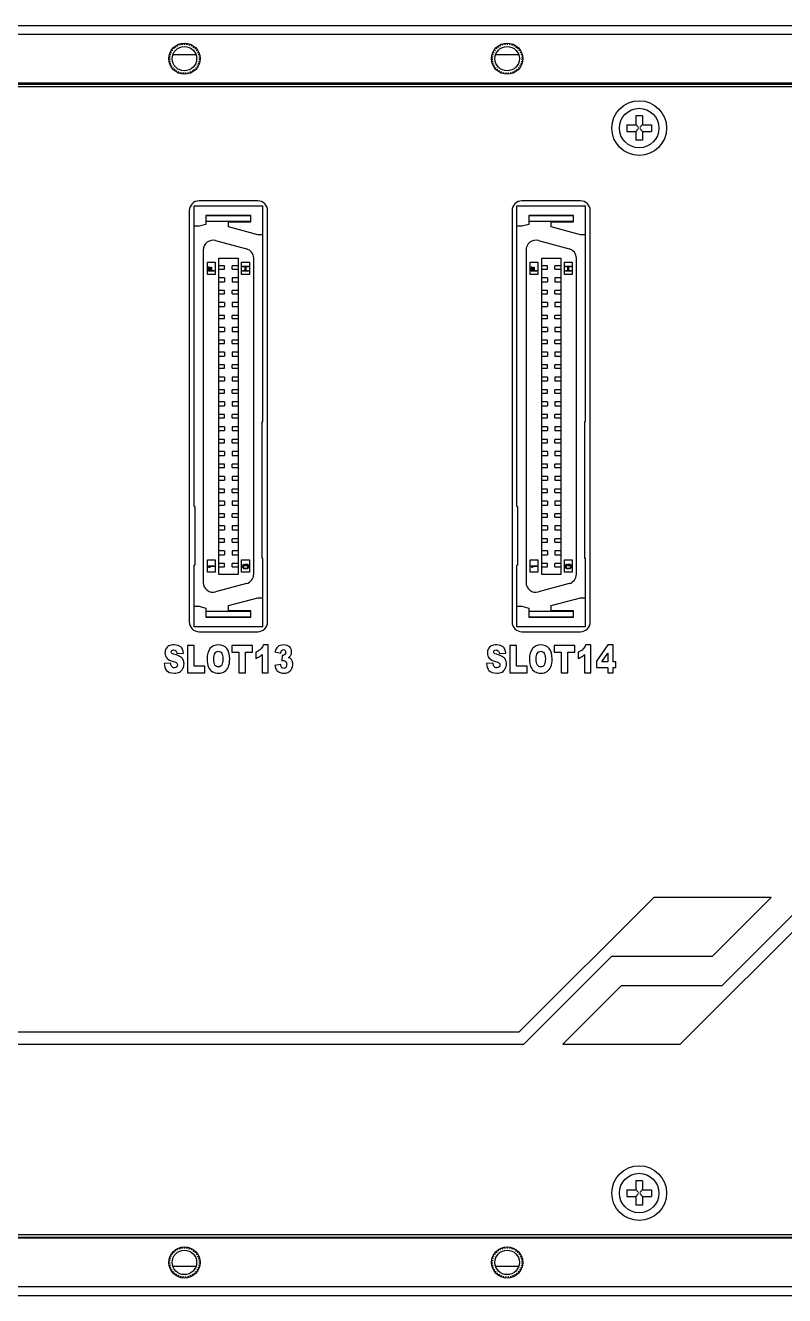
# Model space of a CAD drawing. Header units: inches. Extents: x 1 to 535, y 7 to 137.
# Drawn here: x 398.9 to 476.6, y 6.8 to 136.8 of the extents above; entities that cross this region are included whole.
import ezdxf

# ---------------------------------------------------------------- set-up
doc = ezdxf.new("R2010")
doc.units = ezdxf.units.IN
doc.header["$LTSCALE"] = 1.21
doc.header["$MEASUREMENT"] = 0
doc.linetypes.add('HIDDEN', pattern=[0.2, 0.1, -0.1])
for name, color, linetype in [('BSE72G_4_002DXF_CONTINUOUS_LINE', 7, 'CONTINUOUS'), ('BSEJ72G_4_001_DXF_HIDDEN_LINE', 7, 'CONTINUOUS'), ('BSEJ72G_4_00DXF_CONTINUOUS_LINE', 7, 'CONTINUOUS'), ('GBT819_2-M2_DXF_CONTINUOUS_LINE', 7, 'CONTINUOUS'), ('TE_1734101_5DXF_CONTINUOUS_LINE', 7, 'CONTINUOUS')]:
    doc.layers.add(name, color=color, linetype=linetype)

msp = doc.modelspace()

# ---------------------------------------------------------------- linework, layer by layer
at = {"layer": 'BSE72G_4_002DXF_CONTINUOUS_LINE', "color": 7, "linetype": 'Continuous'}
for p, q in [((3.2, 130.52), (530.2, 130.52)), ((422.7, 118.82), (416.7, 118.82)), ((455.7, 118.82), (449.7, 118.82)), ((415.7, 117.82), (415.7, 75.72)), ((423.7, 75.72), (423.7, 117.82)), ((448.7, 117.82), (448.7, 75.72)), ((456.7, 75.72), (456.7, 117.82)), ((416.7, 74.72), (422.7, 74.72)), ((449.7, 74.72), (455.7, 74.72)), ((3.2, 13.02), (530.2, 13.02))]:
    msp.add_line(p, q, dxfattribs=at)
at = {"layer": 'BSE72G_4_002DXF_CONTINUOUS_LINE', "color": 4, "linetype": 'Continuous'}
for p, q in [((416.2, 73.32), (415.51, 73.32)), ((415.51, 73.32), (415.51, 70.52)), ((416.2, 71.21), (416.2, 73.32)), ((422.15, 73.32), (420.04, 73.32)), ((420.04, 73.32), (420.04, 72.63)), ((422.15, 72.63), (422.15, 73.32)), ((423.77, 73.37), (423.26, 73.37)), ((423.77, 70.52), (423.77, 73.37)), ((449.17, 73.32), (448.48, 73.32)), ((448.48, 73.32), (448.48, 70.52)), ((449.17, 71.21), (449.17, 73.32)), ((455.12, 73.32), (453.01, 73.32)), ((453.01, 73.32), (453.01, 72.63)), ((455.12, 72.63), (455.12, 73.32)), ((456.74, 73.37), (456.22, 73.37)), ((456.74, 70.52), (456.74, 73.37)), ((458.49, 73.37), (457.35, 71.69)), ((459.03, 73.37), (458.49, 73.37)), ((459.03, 71.65), (459.03, 73.37)), ((413.78, 71.5), (413.13, 71.45)), ((414.43, 72.49), (415.09, 72.54)), ((420.04, 72.63), (420.75, 72.63)), ((420.75, 72.63), (420.75, 70.52)), ((421.44, 72.63), (422.15, 72.63)), ((421.44, 70.52), (421.44, 72.63)), ((422.49, 72.62), (422.49, 71.98)), ((423.14, 72.39), (423.14, 70.52)), ((424.46, 72.65), (425.05, 72.51)), ((425.19, 72.29), (425.15, 71.73)), ((425.27, 72.28), (425.19, 72.29)), ((446.75, 71.5), (446.1, 71.45)), ((447.4, 72.49), (448.05, 72.54)), ((453.01, 72.63), (453.72, 72.63)), ((453.72, 72.63), (453.72, 70.52)), ((454.41, 72.63), (455.12, 72.63)), ((454.41, 70.52), (454.41, 72.63)), ((455.46, 72.62), (455.46, 71.98)), ((456.11, 72.39), (456.11, 70.52)), ((457.35, 71.69), (457.35, 71.05)), ((457.89, 71.65), (458.49, 72.53)), ((458.49, 71.65), (457.89, 71.65)), ((458.49, 72.53), (458.49, 71.65)), ((459.31, 71.65), (459.03, 71.65)), ((459.31, 71.05), (459.31, 71.65)), ((415.51, 70.52), (417.28, 70.52)), ((417.28, 71.21), (416.2, 71.21)), ((417.28, 70.52), (417.28, 71.21)), ((420.75, 70.52), (421.44, 70.52)), ((423.14, 70.52), (423.77, 70.52)), ((425.05, 71.37), (424.43, 71.26)), ((448.48, 70.52), (450.25, 70.52)), ((450.25, 71.21), (449.17, 71.21)), ((450.25, 70.52), (450.25, 71.21)), ((453.72, 70.52), (454.41, 70.52)), ((456.11, 70.52), (456.74, 70.52)), ((457.35, 71.05), (458.49, 71.05)), ((458.49, 71.05), (458.49, 70.52)), ((458.49, 70.52), (459.03, 70.52)), ((459.03, 71.05), (459.31, 71.05)), ((459.03, 70.52), (459.03, 71.05)), ((463.2, 47.52), (449.4, 33.72)), ((475.2, 47.52), (463.2, 47.52)), ((469.2, 41.52), (475.2, 47.52)), ((470.2, 38.52), (479.2, 47.52)), ((465.9, 32.52), (479.7, 46.32)), ((449.9, 32.52), (458.9, 41.52)), ((458.9, 41.52), (469.2, 41.52)), ((453.9, 32.52), (459.9, 38.52)), ((459.9, 38.52), (470.2, 38.52)), ((449.4, 33.72), (122.7, 33.72)), ((122.7, 32.52), (449.9, 32.52)), ((453.9, 32.52), (465.9, 32.52))]:
    msp.add_line(p, q, dxfattribs=at)
at = {"layer": 'BSE72G_4_002DXF_CONTINUOUS_LINE', "color": 7, "linetype": 'Continuous'}
for centre in [(461.7, 126.27), (461.7, 17.27)]:
    msp.add_circle(centre, 2.8, dxfattribs=at)
for centre, start, end in [((416.7, 117.82), 90, 180), ((422.7, 117.82), 0, 90), ((449.7, 117.82), 90, 180), ((455.7, 117.82), 0, 90), ((416.7, 75.72), 180, 270), ((422.7, 75.72), 270, 0), ((449.7, 75.72), 180, 270), ((455.7, 75.72), 270, 0)]:
    msp.add_arc(centre, 1, start, end, dxfattribs=at)
at = {"layer": 'BSE72G_4_002DXF_CONTINUOUS_LINE', "color": 4, "linetype": 'Continuous'}
for points in [[(413.31, 72.96), (413.24, 72.83), (413.21, 72.7), (413.21, 72.55)], [(413.61, 73.26), (413.48, 73.19), (413.38, 73.09), (413.31, 72.96)], [(414.16, 73.37), (413.93, 73.37), (413.75, 73.33), (413.61, 73.26)], [(413.91, 72.79), (413.95, 72.83), (414.01, 72.85), (414.09, 72.85)], [(414.09, 72.85), (414.19, 72.85), (414.27, 72.82), (414.32, 72.76)], [(414.82, 73.17), (414.67, 73.3), (414.45, 73.37), (414.16, 73.37)], [(415.09, 72.54), (415.06, 72.83), (414.97, 73.04), (414.82, 73.17)], [(417.81, 72.99), (417.61, 72.73), (417.51, 72.38), (417.51, 71.92)], [(418.66, 73.37), (418.3, 73.37), (418.02, 73.24), (417.81, 72.99)], [(419.53, 73), (419.32, 73.25), (419.04, 73.37), (418.66, 73.37)], [(419.83, 71.94), (419.83, 72.4), (419.73, 72.75), (419.53, 73)], [(422.98, 72.93), (422.86, 72.81), (422.7, 72.71), (422.49, 72.62)], [(423.26, 73.37), (423.19, 73.2), (423.1, 73.05), (422.98, 72.93)], [(424.74, 73.18), (424.6, 73.06), (424.51, 72.88), (424.46, 72.65)], [(425.33, 73.37), (425.08, 73.37), (424.88, 73.31), (424.74, 73.18)], [(425.05, 72.51), (425.07, 72.65), (425.1, 72.75), (425.14, 72.8)], [(425.14, 72.8), (425.19, 72.86), (425.25, 72.89), (425.32, 72.89)], [(425.32, 72.89), (425.39, 72.89), (425.45, 72.86), (425.49, 72.81)], [(425.97, 73.17), (425.84, 73.3), (425.63, 73.37), (425.33, 73.37)], [(425.49, 72.81), (425.53, 72.76), (425.55, 72.69), (425.55, 72.61)], [(426.16, 72.65), (426.16, 72.86), (426.1, 73.03), (425.97, 73.17)], [(446.28, 72.96), (446.21, 72.83), (446.18, 72.7), (446.18, 72.55)], [(446.58, 73.26), (446.45, 73.19), (446.35, 73.09), (446.28, 72.96)], [(447.13, 73.37), (446.9, 73.37), (446.71, 73.33), (446.58, 73.26)], [(446.88, 72.79), (446.92, 72.83), (446.98, 72.85), (447.06, 72.85)], [(447.06, 72.85), (447.16, 72.85), (447.24, 72.82), (447.29, 72.76)], [(447.79, 73.17), (447.64, 73.3), (447.42, 73.37), (447.13, 73.37)], [(448.05, 72.54), (448.03, 72.83), (447.94, 73.04), (447.79, 73.17)], [(450.78, 72.99), (450.58, 72.73), (450.48, 72.38), (450.48, 71.92)], [(451.63, 73.37), (451.27, 73.37), (450.99, 73.24), (450.78, 72.99)], [(452.49, 73), (452.29, 73.25), (452.01, 73.37), (451.63, 73.37)], [(452.8, 71.94), (452.8, 72.4), (452.7, 72.75), (452.49, 73)], [(455.95, 72.93), (455.83, 72.81), (455.67, 72.71), (455.46, 72.62)], [(456.22, 73.37), (456.16, 73.2), (456.07, 73.05), (455.95, 72.93)], [(413.21, 72.55), (413.21, 72.33), (413.27, 72.15), (413.41, 72.01)], [(413.41, 72.01), (413.53, 71.87), (413.75, 71.76), (414.06, 71.67)], [(413.87, 71.2), (413.83, 71.26), (413.8, 71.37), (413.78, 71.5)], [(413.85, 72.63), (413.85, 72.69), (413.87, 72.74), (413.91, 72.79)], [(413.9, 72.51), (413.87, 72.54), (413.85, 72.58), (413.85, 72.63)], [(414.13, 72.41), (414.01, 72.44), (413.93, 72.47), (413.9, 72.51)], [(414.06, 71.67), (414.24, 71.62), (414.36, 71.57), (414.41, 71.51)], [(414.78, 72.16), (414.65, 72.24), (414.44, 72.32), (414.13, 72.41)], [(414.32, 72.76), (414.38, 72.71), (414.41, 72.62), (414.43, 72.49)], [(414.41, 71.51), (414.46, 71.45), (414.49, 71.39), (414.49, 71.31)], [(415.07, 71.85), (415.01, 71.97), (414.91, 72.07), (414.78, 72.16)], [(415.16, 71.43), (415.16, 71.59), (415.13, 71.73), (415.07, 71.85)], [(417.51, 71.92), (417.51, 71.59), (417.56, 71.32), (417.66, 71.1)], [(418.2, 71.92), (418.2, 72.2), (418.24, 72.41), (418.33, 72.53)], [(418.32, 71.31), (418.24, 71.43), (418.2, 71.64), (418.2, 71.92)], [(418.33, 72.53), (418.41, 72.65), (418.52, 72.72), (418.66, 72.72)], [(418.66, 72.72), (418.81, 72.72), (418.92, 72.66), (419.01, 72.53)], [(419.01, 72.53), (419.09, 72.41), (419.14, 72.22), (419.14, 71.96)], [(419.14, 71.96), (419.14, 71.64), (419.09, 71.43), (419.01, 71.31)], [(419.7, 71.14), (419.78, 71.35), (419.83, 71.62), (419.83, 71.94)], [(422.49, 71.98), (422.63, 72.04), (422.75, 72.09), (422.84, 72.15)], [(422.84, 72.15), (422.94, 72.21), (423.04, 72.29), (423.14, 72.39)], [(425.15, 71.73), (425.24, 71.76), (425.31, 71.78), (425.35, 71.78)], [(425.47, 72.38), (425.41, 72.31), (425.35, 72.28), (425.27, 72.28)], [(425.35, 71.78), (425.45, 71.78), (425.52, 71.74), (425.57, 71.67)], [(425.55, 72.61), (425.55, 72.52), (425.52, 72.44), (425.47, 72.38)], [(425.57, 71.67), (425.63, 71.6), (425.65, 71.5), (425.65, 71.37)], [(425.85, 72.07), (425.95, 72.14), (426.03, 72.23), (426.08, 72.33)], [(426.04, 71.97), (426, 72.01), (425.93, 72.04), (425.85, 72.07)], [(426.22, 71.75), (426.18, 71.84), (426.12, 71.92), (426.04, 71.97)], [(426.08, 72.33), (426.14, 72.42), (426.16, 72.53), (426.16, 72.65)], [(426.28, 71.41), (426.28, 71.54), (426.26, 71.65), (426.22, 71.75)], [(446.18, 72.55), (446.18, 72.33), (446.24, 72.15), (446.37, 72.01)], [(446.37, 72.01), (446.5, 71.87), (446.72, 71.76), (447.02, 71.67)], [(446.84, 71.2), (446.8, 71.26), (446.77, 71.37), (446.75, 71.5)], [(446.82, 72.63), (446.82, 72.69), (446.84, 72.74), (446.88, 72.79)], [(446.87, 72.51), (446.84, 72.54), (446.82, 72.58), (446.82, 72.63)], [(447.1, 72.41), (446.98, 72.44), (446.9, 72.47), (446.87, 72.51)], [(447.02, 71.67), (447.21, 71.62), (447.33, 71.57), (447.38, 71.51)], [(447.75, 72.16), (447.62, 72.24), (447.41, 72.32), (447.1, 72.41)], [(447.29, 72.76), (447.35, 72.71), (447.38, 72.62), (447.4, 72.49)], [(447.38, 71.51), (447.43, 71.45), (447.46, 71.39), (447.46, 71.31)], [(448.04, 71.85), (447.98, 71.97), (447.88, 72.07), (447.75, 72.16)], [(448.13, 71.43), (448.13, 71.59), (448.1, 71.73), (448.04, 71.85)], [(450.48, 71.92), (450.48, 71.59), (450.53, 71.32), (450.63, 71.1)], [(451.17, 71.92), (451.17, 72.2), (451.21, 72.41), (451.3, 72.53)], [(451.29, 71.31), (451.21, 71.43), (451.17, 71.64), (451.17, 71.92)], [(451.3, 72.53), (451.38, 72.65), (451.49, 72.72), (451.63, 72.72)], [(451.63, 72.72), (451.78, 72.72), (451.89, 72.66), (451.98, 72.53)], [(451.98, 72.53), (452.06, 72.41), (452.11, 72.22), (452.11, 71.96)], [(452.11, 71.96), (452.11, 71.64), (452.06, 71.43), (451.98, 71.31)], [(452.66, 71.14), (452.75, 71.35), (452.8, 71.62), (452.8, 71.94)], [(455.46, 71.98), (455.6, 72.04), (455.72, 72.09), (455.81, 72.15)], [(455.81, 72.15), (455.91, 72.21), (456.01, 72.29), (456.11, 72.39)], [(413.13, 71.45), (413.14, 71.17), (413.23, 70.93), (413.38, 70.75)], [(413.38, 70.75), (413.52, 70.57), (413.78, 70.48), (414.17, 70.48)], [(414.18, 71.03), (414.04, 71.03), (413.94, 71.08), (413.87, 71.2)], [(414.17, 70.48), (414.38, 70.48), (414.56, 70.52), (414.71, 70.59)], [(414.41, 71.11), (414.35, 71.05), (414.28, 71.03), (414.18, 71.03)], [(414.49, 71.31), (414.49, 71.24), (414.46, 71.17), (414.41, 71.11)], [(414.71, 70.59), (414.85, 70.67), (414.96, 70.79), (415.04, 70.94)], [(415.04, 70.94), (415.12, 71.09), (415.16, 71.26), (415.16, 71.43)], [(417.66, 71.1), (417.76, 70.89), (417.9, 70.73), (418.06, 70.63)], [(418.06, 70.63), (418.23, 70.53), (418.44, 70.48), (418.69, 70.48)], [(418.67, 71.12), (418.52, 71.12), (418.41, 71.18), (418.32, 71.31)], [(419.01, 71.31), (418.93, 71.18), (418.82, 71.12), (418.67, 71.12)], [(418.69, 70.48), (418.94, 70.48), (419.15, 70.53), (419.31, 70.65)], [(419.31, 70.65), (419.48, 70.77), (419.61, 70.93), (419.7, 71.14)], [(424.43, 71.26), (424.47, 71.09), (424.53, 70.94), (424.6, 70.83)], [(424.6, 70.83), (424.68, 70.71), (424.78, 70.63), (424.89, 70.57)], [(424.89, 70.57), (425.01, 70.51), (425.17, 70.48), (425.38, 70.48)], [(425.16, 71.04), (425.11, 71.1), (425.08, 71.21), (425.05, 71.37)], [(425.36, 70.95), (425.28, 70.95), (425.22, 70.98), (425.16, 71.04)], [(425.57, 71.06), (425.51, 70.99), (425.44, 70.95), (425.36, 70.95)], [(425.38, 70.48), (425.58, 70.48), (425.75, 70.52), (425.88, 70.6)], [(425.65, 71.37), (425.65, 71.24), (425.62, 71.14), (425.57, 71.06)], [(425.88, 70.6), (426.01, 70.68), (426.11, 70.79), (426.18, 70.94)], [(426.18, 70.94), (426.24, 71.09), (426.28, 71.25), (426.28, 71.41)], [(446.1, 71.45), (446.11, 71.17), (446.2, 70.93), (446.34, 70.75)], [(446.34, 70.75), (446.49, 70.57), (446.75, 70.48), (447.14, 70.48)], [(447.15, 71.03), (447.01, 71.03), (446.91, 71.08), (446.84, 71.2)], [(447.14, 70.48), (447.35, 70.48), (447.53, 70.52), (447.68, 70.59)], [(447.37, 71.11), (447.32, 71.05), (447.24, 71.03), (447.15, 71.03)], [(447.46, 71.31), (447.46, 71.24), (447.43, 71.17), (447.37, 71.11)], [(447.68, 70.59), (447.82, 70.67), (447.93, 70.79), (448.01, 70.94)], [(448.01, 70.94), (448.09, 71.09), (448.13, 71.26), (448.13, 71.43)], [(450.63, 71.1), (450.73, 70.89), (450.87, 70.73), (451.03, 70.63)], [(451.03, 70.63), (451.2, 70.53), (451.41, 70.48), (451.66, 70.48)], [(451.64, 71.12), (451.49, 71.12), (451.38, 71.18), (451.29, 71.31)], [(451.98, 71.31), (451.9, 71.18), (451.79, 71.12), (451.64, 71.12)], [(451.66, 70.48), (451.91, 70.48), (452.12, 70.53), (452.28, 70.65)], [(452.28, 70.65), (452.45, 70.77), (452.58, 70.93), (452.66, 71.14)]]:
    msp.add_open_spline(points, degree=3, dxfattribs=at)
at = {"layer": 'BSEJ72G_4_001_DXF_HIDDEN_LINE', "color": 8, "linetype": 'HIDDEN'}
for centre in [(415.2, 133.37), (448.2, 133.37), (415.2, 10.17), (448.2, 10.17)]:
    msp.add_circle(centre, 1.5, dxfattribs=at)
at = {"layer": 'BSEJ72G_4_00DXF_CONTINUOUS_LINE', "color": 7, "linetype": 'Continuous'}
for p, q in [((3.2, 136.77), (530.2, 136.77)), ((3.4, 135.87), (530, 135.87)), ((416.38, 133.77), (414.02, 133.77)), ((449.38, 133.77), (447.02, 133.77)), ((3.2, 130.77), (530.2, 130.77)), ((530, 130.87), (3.4, 130.87)), ((3.2, 12.77), (530.2, 12.77)), ((3.4, 12.67), (530, 12.67)), ((414.02, 9.77), (416.38, 9.77)), ((447.02, 9.77), (449.38, 9.77)), ((3.2, 6.77), (530.2, 6.77)), ((530, 7.67), (3.4, 7.67))]:
    msp.add_line(p, q, dxfattribs=at)
for centre, radius in [((415.2, 133.37), 1.6), ((415.2, 133.37), 1.25), ((448.2, 133.37), 1.6), ((448.2, 133.37), 1.25), ((415.2, 10.17), 1.6), ((448.2, 10.17), 1.6), ((415.2, 10.17), 1.25), ((448.2, 10.17), 1.25)]:
    msp.add_circle(centre, radius, dxfattribs=at)
for centre, start, end in [((414.2, 132.15), 90.0022, 96.4011), ((416.21, 132.15), 83.5989, 89.9978), ((447.2, 132.15), 90.0022, 96.4011), ((449.21, 132.15), 83.5989, 89.9978), ((414.2, 11.39), 263.5989, 269.9978), ((416.21, 11.39), 270.0022, 276.4011), ((447.2, 11.39), 263.5989, 269.9978), ((449.21, 11.39), 270.0022, 276.4011)]:
    msp.add_arc(centre, 1.62, start, end, dxfattribs=at)
at = {"layer": 'GBT819_2-M2_DXF_CONTINUOUS_LINE', "color": 7, "linetype": 'Continuous'}
for p, q in [((462.04, 127.52), (461.36, 127.52)), ((461.36, 127.52), (461.36, 126.64)), ((462.04, 127.52), (462.04, 126.64)), ((460.45, 126.61), (461.34, 126.61)), ((460.45, 126.61), (460.45, 125.93)), ((461.36, 126.62), (461.64, 126.34)), ((461.36, 125.93), (461.64, 126.21)), ((462.05, 126.62), (461.77, 126.34)), ((462.05, 125.93), (461.77, 126.21)), ((462.07, 126.61), (462.95, 126.61)), ((462.95, 126.61), (462.95, 125.93)), ((460.45, 125.93), (461.34, 125.93)), ((461.36, 125.91), (461.36, 125.02)), ((462.04, 125.02), (461.36, 125.02)), ((462.04, 125.91), (462.04, 125.02)), ((462.07, 125.93), (462.95, 125.93)), ((462.04, 18.52), (461.36, 18.52)), ((461.36, 18.52), (461.36, 17.64)), ((462.04, 18.52), (462.04, 17.64)), ((460.45, 17.61), (461.34, 17.61)), ((460.45, 17.61), (460.45, 16.93)), ((460.45, 16.93), (461.34, 16.93)), ((461.36, 17.62), (461.64, 17.34)), ((461.36, 16.93), (461.64, 17.21)), ((461.36, 16.91), (461.36, 16.02)), ((462.05, 17.62), (461.77, 17.34)), ((462.05, 16.93), (461.77, 17.21)), ((462.04, 16.91), (462.04, 16.02)), ((462.07, 17.61), (462.95, 17.61)), ((462.07, 16.93), (462.95, 16.93)), ((462.95, 17.61), (462.95, 16.93)), ((462.04, 16.02), (461.36, 16.02))]:
    msp.add_line(p, q, dxfattribs=at)
for centre in [(461.7, 126.27), (461.7, 17.27)]:
    msp.add_circle(centre, 2.02, dxfattribs=at)
for centre, start, end in [((461.34, 126.64), 270, 0), ((462.07, 126.64), 180, 270), ((461.34, 125.91), 0, 90), ((462.07, 125.91), 90, 180), ((461.34, 17.64), 270, 0), ((461.34, 16.91), 0, 90), ((462.07, 17.64), 180, 270), ((462.07, 16.91), 90, 180)]:
    msp.add_arc(centre, 0.025, start, end, dxfattribs=at)
at = {"layer": 'TE_1734101_5DXF_CONTINUOUS_LINE', "color": 7, "linetype": 'Continuous'}
for p, q in [((416.2, 118.32), (423.2, 118.32)), ((416.2, 87.53), (416.2, 118.32)), ((423.2, 96.22), (423.2, 118.32)), ((449.2, 118.32), (456.2, 118.32)), ((449.2, 87.53), (449.2, 118.32)), ((456.2, 96.22), (456.2, 118.32)), ((422, 117.33), (417.4, 117.33)), ((417.4, 117.33), (417.4, 116.4)), ((422, 117.29), (417.4, 117.29)), ((422, 116.68), (422, 117.33)), ((455, 117.33), (450.4, 117.33)), ((450.4, 117.33), (450.4, 116.4)), ((455, 117.29), (450.4, 117.29)), ((455, 116.68), (455, 117.33)), ((416.7, 116.22), (416.2, 116.22)), ((417.4, 116.4), (416.7, 116.22)), ((422, 116.72), (417.4, 116.72)), ((419.7, 116.68), (422, 116.68)), ((419.7, 116.16), (419.7, 116.68)), ((422.7, 115.35), (419.7, 116.16)), ((449.7, 116.22), (449.2, 116.22)), ((450.4, 116.4), (449.7, 116.22)), ((455, 116.72), (450.4, 116.72)), ((452.7, 116.68), (455, 116.68)), ((452.7, 116.16), (452.7, 116.68)), ((455.7, 115.35), (452.7, 116.16)), ((418.39, 114.75), (421.54, 113.91)), ((423.2, 115.35), (422.7, 115.35)), ((451.39, 114.75), (454.54, 113.91)), ((456.2, 115.35), (455.7, 115.35)), ((417.13, 113.78), (417.13, 79.76)), ((450.13, 113.78), (450.13, 79.76)), ((417.55, 112.54), (418.35, 112.54)), ((417.55, 111.27), (417.55, 112.54)), ((417.65, 112.07), (417.73, 112.07)), ((417.65, 111.62), (417.65, 112.07)), ((417.73, 112.07), (417.73, 111.7)), ((417.9, 112.02), (417.97, 112.02)), ((417.9, 111.7), (417.9, 112.02)), ((417.97, 112.02), (417.97, 111.7)), ((418.35, 112.54), (418.35, 111.27)), ((418.73, 112.96), (420.68, 112.96)), ((418.73, 80.58), (418.73, 112.96)), ((419.31, 112.18), (418.73, 112.18)), ((418.73, 111.84), (419.31, 111.84)), ((419.31, 111.84), (419.31, 112.18)), ((420.68, 112.18), (420.09, 112.18)), ((420.09, 111.84), (420.09, 112.18)), ((420.09, 111.84), (420.68, 111.84)), ((420.68, 112.96), (420.68, 80.58)), ((421.05, 112.54), (421.85, 112.54)), ((421.05, 111.27), (421.05, 112.54)), ((421.15, 112.12), (421.75, 112.12)), ((421.15, 112.05), (421.15, 112.12)), ((421.4, 112.05), (421.15, 112.05)), ((421.4, 111.7), (421.4, 112.05)), ((421.75, 112.05), (421.47, 112.05)), ((421.47, 112.05), (421.47, 111.7)), ((421.75, 112.12), (421.75, 112.05)), ((421.85, 112.54), (421.85, 111.27)), ((422.28, 80.61), (422.28, 112.94)), ((450.55, 112.54), (451.35, 112.54)), ((450.55, 111.27), (450.55, 112.54)), ((450.65, 112.07), (450.73, 112.07)), ((450.65, 111.62), (450.65, 112.07)), ((450.73, 112.07), (450.73, 111.7)), ((450.9, 112.02), (450.97, 112.02)), ((450.9, 111.7), (450.9, 112.02)), ((450.97, 112.02), (450.97, 111.7)), ((451.35, 112.54), (451.35, 111.27)), ((451.73, 112.96), (453.68, 112.96)), ((451.73, 80.58), (451.73, 112.96)), ((452.31, 112.18), (451.73, 112.18)), ((451.73, 111.84), (452.31, 111.84)), ((452.31, 111.84), (452.31, 112.18)), ((453.68, 112.18), (453.09, 112.18)), ((453.09, 111.84), (453.09, 112.18)), ((453.09, 111.84), (453.68, 111.84)), ((453.68, 112.96), (453.68, 80.58)), ((454.05, 112.54), (454.85, 112.54)), ((454.05, 111.27), (454.05, 112.54)), ((454.15, 112.12), (454.75, 112.12)), ((454.15, 112.05), (454.15, 112.12)), ((454.4, 112.05), (454.15, 112.05)), ((454.4, 111.7), (454.4, 112.05)), ((454.75, 112.05), (454.47, 112.05)), ((454.47, 112.05), (454.47, 111.7)), ((454.75, 112.12), (454.75, 112.05)), ((454.85, 112.54), (454.85, 111.27)), ((455.28, 80.61), (455.28, 112.94)), ((418.35, 111.27), (417.55, 111.27)), ((418.25, 111.62), (417.65, 111.62)), ((417.73, 111.7), (417.9, 111.7)), ((417.97, 111.7), (418.25, 111.7)), ((418.25, 111.7), (418.25, 111.62)), ((419.31, 110.94), (418.73, 110.94)), ((418.73, 110.54), (419.31, 110.54)), ((419.31, 110.94), (419.31, 110.54)), ((420.68, 110.94), (420.09, 110.94)), ((420.09, 110.94), (420.09, 110.54)), ((420.09, 110.54), (420.68, 110.54)), ((421.85, 111.27), (421.05, 111.27)), ((421.15, 111.7), (421.4, 111.7)), ((421.15, 111.62), (421.15, 111.7)), ((421.75, 111.62), (421.15, 111.62)), ((421.47, 111.7), (421.75, 111.7)), ((421.75, 111.7), (421.75, 111.62)), ((451.35, 111.27), (450.55, 111.27)), ((451.25, 111.62), (450.65, 111.62)), ((450.73, 111.7), (450.9, 111.7)), ((450.97, 111.7), (451.25, 111.7)), ((451.25, 111.7), (451.25, 111.62)), ((452.31, 110.94), (451.73, 110.94)), ((451.73, 110.54), (452.31, 110.54)), ((452.31, 110.94), (452.31, 110.54)), ((453.68, 110.94), (453.09, 110.94)), ((453.09, 110.94), (453.09, 110.54)), ((453.09, 110.54), (453.68, 110.54)), ((454.85, 111.27), (454.05, 111.27)), ((454.15, 111.7), (454.4, 111.7)), ((454.15, 111.62), (454.15, 111.7)), ((454.75, 111.62), (454.15, 111.62)), ((454.47, 111.7), (454.75, 111.7)), ((454.75, 111.7), (454.75, 111.62)), ((419.31, 109.64), (418.73, 109.64)), ((418.73, 109.3), (419.31, 109.3)), ((419.31, 109.3), (419.31, 109.64)), ((420.68, 109.64), (420.09, 109.64)), ((420.09, 109.3), (420.09, 109.64)), ((420.09, 109.3), (420.68, 109.3)), ((452.31, 109.64), (451.73, 109.64)), ((451.73, 109.3), (452.31, 109.3)), ((452.31, 109.3), (452.31, 109.64)), ((453.68, 109.64), (453.09, 109.64)), ((453.09, 109.3), (453.09, 109.64)), ((453.09, 109.3), (453.68, 109.3)), ((419.31, 108.4), (418.73, 108.4)), ((418.73, 108), (419.31, 108)), ((419.31, 108.4), (419.31, 108)), ((420.68, 108.4), (420.09, 108.4)), ((420.09, 108.4), (420.09, 108)), ((420.09, 108), (420.68, 108)), ((452.31, 108.4), (451.73, 108.4)), ((451.73, 108), (452.31, 108)), ((452.31, 108.4), (452.31, 108)), ((453.68, 108.4), (453.09, 108.4)), ((453.09, 108.4), (453.09, 108)), ((453.09, 108), (453.68, 108)), ((419.31, 107.1), (418.73, 107.1)), ((418.73, 106.76), (419.31, 106.76)), ((419.31, 106.76), (419.31, 107.1)), ((420.68, 107.1), (420.09, 107.1)), ((420.09, 106.76), (420.09, 107.1)), ((420.09, 106.76), (420.68, 106.76)), ((452.31, 107.1), (451.73, 107.1)), ((451.73, 106.76), (452.31, 106.76)), ((452.31, 106.76), (452.31, 107.1)), ((453.68, 107.1), (453.09, 107.1)), ((453.09, 106.76), (453.09, 107.1)), ((453.09, 106.76), (453.68, 106.76)), ((419.31, 105.86), (418.73, 105.86)), ((418.73, 105.46), (419.31, 105.46)), ((419.31, 105.86), (419.31, 105.46)), ((420.68, 105.86), (420.09, 105.86)), ((420.09, 105.86), (420.09, 105.46)), ((420.09, 105.46), (420.68, 105.46)), ((452.31, 105.86), (451.73, 105.86)), ((451.73, 105.46), (452.31, 105.46)), ((452.31, 105.86), (452.31, 105.46)), ((453.68, 105.86), (453.09, 105.86)), ((453.09, 105.86), (453.09, 105.46)), ((453.09, 105.46), (453.68, 105.46)), ((419.31, 104.56), (418.73, 104.56)), ((418.73, 104.22), (419.31, 104.22)), ((419.31, 104.22), (419.31, 104.56)), ((420.68, 104.56), (420.09, 104.56)), ((420.09, 104.22), (420.09, 104.56)), ((420.09, 104.22), (420.68, 104.22)), ((452.31, 104.56), (451.73, 104.56)), ((451.73, 104.22), (452.31, 104.22)), ((452.31, 104.22), (452.31, 104.56)), ((453.68, 104.56), (453.09, 104.56)), ((453.09, 104.22), (453.09, 104.56)), ((453.09, 104.22), (453.68, 104.22)), ((419.31, 103.32), (418.73, 103.32)), ((418.73, 102.92), (419.31, 102.92)), ((419.31, 103.32), (419.31, 102.92)), ((420.68, 103.32), (420.09, 103.32)), ((420.09, 103.32), (420.09, 102.92)), ((420.09, 102.92), (420.68, 102.92)), ((452.31, 103.32), (451.73, 103.32)), ((451.73, 102.92), (452.31, 102.92)), ((452.31, 103.32), (452.31, 102.92)), ((453.68, 103.32), (453.09, 103.32)), ((453.09, 103.32), (453.09, 102.92)), ((453.09, 102.92), (453.68, 102.92)), ((419.31, 102.02), (418.73, 102.02)), ((418.73, 101.68), (419.31, 101.68)), ((419.31, 101.68), (419.31, 102.02)), ((420.68, 102.02), (420.09, 102.02)), ((420.09, 101.68), (420.09, 102.02)), ((420.09, 101.68), (420.68, 101.68)), ((452.31, 102.02), (451.73, 102.02)), ((451.73, 101.68), (452.31, 101.68)), ((452.31, 101.68), (452.31, 102.02)), ((453.68, 102.02), (453.09, 102.02)), ((453.09, 101.68), (453.09, 102.02)), ((453.09, 101.68), (453.68, 101.68)), ((419.31, 100.78), (418.73, 100.78)), ((418.73, 100.38), (419.31, 100.38)), ((419.31, 100.78), (419.31, 100.38)), ((420.68, 100.78), (420.09, 100.78)), ((420.09, 100.78), (420.09, 100.38)), ((420.09, 100.38), (420.68, 100.38)), ((452.31, 100.78), (451.73, 100.78)), ((451.73, 100.38), (452.31, 100.38)), ((452.31, 100.78), (452.31, 100.38)), ((453.68, 100.78), (453.09, 100.78)), ((453.09, 100.78), (453.09, 100.38)), ((453.09, 100.38), (453.68, 100.38)), ((419.31, 99.48), (418.73, 99.48)), ((418.73, 99.14), (419.31, 99.14)), ((419.31, 99.14), (419.31, 99.48)), ((420.68, 99.48), (420.09, 99.48)), ((420.09, 99.14), (420.09, 99.48)), ((420.09, 99.14), (420.68, 99.14)), ((452.31, 99.48), (451.73, 99.48)), ((451.73, 99.14), (452.31, 99.14)), ((452.31, 99.14), (452.31, 99.48)), ((453.68, 99.48), (453.09, 99.48)), ((453.09, 99.14), (453.09, 99.48)), ((453.09, 99.14), (453.68, 99.14)), ((419.31, 98.24), (418.73, 98.24)), ((418.73, 97.84), (419.31, 97.84)), ((419.31, 98.24), (419.31, 97.84)), ((420.68, 98.24), (420.09, 98.24)), ((420.09, 98.24), (420.09, 97.84)), ((420.09, 97.84), (420.68, 97.84)), ((452.31, 98.24), (451.73, 98.24)), ((451.73, 97.84), (452.31, 97.84)), ((452.31, 98.24), (452.31, 97.84)), ((453.68, 98.24), (453.09, 98.24)), ((453.09, 98.24), (453.09, 97.84)), ((453.09, 97.84), (453.68, 97.84)), ((419.31, 96.94), (418.73, 96.94)), ((418.73, 96.6), (419.31, 96.6)), ((419.31, 96.6), (419.31, 96.94)), ((420.68, 96.94), (420.09, 96.94)), ((420.09, 96.6), (420.09, 96.94)), ((420.09, 96.6), (420.68, 96.6)), ((423.15, 96.22), (423.2, 96.22)), ((423.15, 82.22), (423.15, 96.22)), ((452.31, 96.94), (451.73, 96.94)), ((451.73, 96.6), (452.31, 96.6)), ((452.31, 96.6), (452.31, 96.94)), ((453.68, 96.94), (453.09, 96.94)), ((453.09, 96.6), (453.09, 96.94)), ((453.09, 96.6), (453.68, 96.6)), ((456.15, 96.22), (456.2, 96.22)), ((456.15, 82.22), (456.15, 96.22)), ((419.31, 95.7), (418.73, 95.7)), ((418.73, 95.3), (419.31, 95.3)), ((419.31, 95.7), (419.31, 95.3)), ((420.68, 95.7), (420.09, 95.7)), ((420.09, 95.7), (420.09, 95.3)), ((420.09, 95.3), (420.68, 95.3)), ((452.31, 95.7), (451.73, 95.7)), ((451.73, 95.3), (452.31, 95.3)), ((452.31, 95.7), (452.31, 95.3)), ((453.68, 95.7), (453.09, 95.7)), ((453.09, 95.7), (453.09, 95.3)), ((453.09, 95.3), (453.68, 95.3)), ((419.31, 94.4), (418.73, 94.4)), ((418.73, 94.06), (419.31, 94.06)), ((419.31, 94.06), (419.31, 94.4)), ((420.68, 94.4), (420.09, 94.4)), ((420.09, 94.06), (420.09, 94.4)), ((420.09, 94.06), (420.68, 94.06)), ((452.31, 94.4), (451.73, 94.4)), ((451.73, 94.06), (452.31, 94.06)), ((452.31, 94.06), (452.31, 94.4)), ((453.68, 94.4), (453.09, 94.4)), ((453.09, 94.06), (453.09, 94.4)), ((453.09, 94.06), (453.68, 94.06)), ((419.31, 93.16), (418.73, 93.16)), ((418.73, 92.76), (419.31, 92.76)), ((419.31, 93.16), (419.31, 92.76)), ((420.68, 93.16), (420.09, 93.16)), ((420.09, 93.16), (420.09, 92.76)), ((420.09, 92.76), (420.68, 92.76)), ((452.31, 93.16), (451.73, 93.16)), ((451.73, 92.76), (452.31, 92.76)), ((452.31, 93.16), (452.31, 92.76)), ((453.68, 93.16), (453.09, 93.16)), ((453.09, 93.16), (453.09, 92.76)), ((453.09, 92.76), (453.68, 92.76)), ((419.31, 91.86), (418.73, 91.86)), ((418.73, 91.52), (419.31, 91.52)), ((419.31, 91.52), (419.31, 91.86)), ((420.68, 91.86), (420.09, 91.86)), ((420.09, 91.52), (420.09, 91.86)), ((420.09, 91.52), (420.68, 91.52)), ((452.31, 91.86), (451.73, 91.86)), ((451.73, 91.52), (452.31, 91.52)), ((452.31, 91.52), (452.31, 91.86)), ((453.68, 91.86), (453.09, 91.86)), ((453.09, 91.52), (453.09, 91.86)), ((453.09, 91.52), (453.68, 91.52)), ((419.31, 90.62), (418.73, 90.62)), ((418.73, 90.22), (419.31, 90.22)), ((419.31, 90.62), (419.31, 90.22)), ((420.68, 90.62), (420.09, 90.62)), ((420.09, 90.62), (420.09, 90.22)), ((420.09, 90.22), (420.68, 90.22)), ((452.31, 90.62), (451.73, 90.62)), ((451.73, 90.22), (452.31, 90.22)), ((452.31, 90.62), (452.31, 90.22)), ((453.68, 90.62), (453.09, 90.62)), ((453.09, 90.62), (453.09, 90.22)), ((453.09, 90.22), (453.68, 90.22)), ((419.31, 89.32), (418.73, 89.32)), ((418.73, 88.98), (419.31, 88.98)), ((419.31, 88.98), (419.31, 89.32)), ((420.68, 89.32), (420.09, 89.32)), ((420.09, 88.98), (420.09, 89.32)), ((420.09, 88.98), (420.68, 88.98)), ((452.31, 89.32), (451.73, 89.32)), ((451.73, 88.98), (452.31, 88.98)), ((452.31, 88.98), (452.31, 89.32)), ((453.68, 89.32), (453.09, 89.32)), ((453.09, 88.98), (453.09, 89.32)), ((453.09, 88.98), (453.68, 88.98)), ((416.2, 87.53), (416.26, 87.53)), ((416.26, 87.53), (416.26, 81.53)), ((419.31, 88.08), (418.73, 88.08)), ((418.73, 87.68), (419.31, 87.68)), ((419.31, 88.08), (419.31, 87.68)), ((420.68, 88.08), (420.09, 88.08)), ((420.09, 88.08), (420.09, 87.68)), ((420.09, 87.68), (420.68, 87.68)), ((449.2, 87.53), (449.26, 87.53)), ((449.26, 87.53), (449.26, 81.53)), ((452.31, 88.08), (451.73, 88.08)), ((451.73, 87.68), (452.31, 87.68)), ((452.31, 88.08), (452.31, 87.68)), ((453.68, 88.08), (453.09, 88.08)), ((453.09, 88.08), (453.09, 87.68)), ((453.09, 87.68), (453.68, 87.68)), ((419.31, 86.78), (418.73, 86.78)), ((418.73, 86.44), (419.31, 86.44)), ((419.31, 86.44), (419.31, 86.78)), ((420.68, 86.78), (420.09, 86.78)), ((420.09, 86.44), (420.09, 86.78)), ((420.09, 86.44), (420.68, 86.44)), ((452.31, 86.78), (451.73, 86.78)), ((451.73, 86.44), (452.31, 86.44)), ((452.31, 86.44), (452.31, 86.78)), ((453.68, 86.78), (453.09, 86.78)), ((453.09, 86.44), (453.09, 86.78)), ((453.09, 86.44), (453.68, 86.44)), ((419.31, 85.54), (418.73, 85.54)), ((418.73, 85.14), (419.31, 85.14)), ((419.31, 85.54), (419.31, 85.14)), ((420.68, 85.54), (420.09, 85.54)), ((420.09, 85.54), (420.09, 85.14)), ((420.09, 85.14), (420.68, 85.14)), ((452.31, 85.54), (451.73, 85.54)), ((451.73, 85.14), (452.31, 85.14)), ((452.31, 85.54), (452.31, 85.14)), ((453.68, 85.54), (453.09, 85.54)), ((453.09, 85.54), (453.09, 85.14)), ((453.09, 85.14), (453.68, 85.14)), ((419.31, 84.24), (418.73, 84.24)), ((418.73, 83.9), (419.31, 83.9)), ((419.31, 83.9), (419.31, 84.24)), ((420.68, 84.24), (420.09, 84.24)), ((420.09, 83.9), (420.09, 84.24)), ((420.09, 83.9), (420.68, 83.9)), ((452.31, 84.24), (451.73, 84.24)), ((451.73, 83.9), (452.31, 83.9)), ((452.31, 83.9), (452.31, 84.24)), ((453.68, 84.24), (453.09, 84.24)), ((453.09, 83.9), (453.09, 84.24)), ((453.09, 83.9), (453.68, 83.9)), ((417.55, 82.07), (418.35, 82.07)), ((417.55, 80.8), (417.55, 82.07)), ((418.35, 82.07), (418.35, 80.8)), ((419.31, 83), (418.73, 83)), ((418.73, 82.6), (419.31, 82.6)), ((419.31, 83), (419.31, 82.6)), ((420.68, 83), (420.09, 83)), ((420.09, 83), (420.09, 82.6)), ((420.09, 82.6), (420.68, 82.6)), ((421.05, 82.07), (421.85, 82.07)), ((421.05, 80.8), (421.05, 82.07)), ((421.85, 82.07), (421.85, 80.8)), ((423.2, 82.22), (423.15, 82.22)), ((423.2, 75.22), (423.2, 82.22)), ((450.55, 82.07), (451.35, 82.07)), ((450.55, 80.8), (450.55, 82.07)), ((451.35, 82.07), (451.35, 80.8)), ((452.31, 83), (451.73, 83)), ((451.73, 82.6), (452.31, 82.6)), ((452.31, 83), (452.31, 82.6)), ((453.68, 83), (453.09, 83)), ((453.09, 83), (453.09, 82.6)), ((453.09, 82.6), (453.68, 82.6)), ((454.05, 82.07), (454.85, 82.07)), ((454.05, 80.8), (454.05, 82.07)), ((454.85, 82.07), (454.85, 80.8)), ((456.2, 82.22), (456.15, 82.22)), ((456.2, 75.22), (456.2, 82.22)), ((416.26, 81.53), (416.2, 81.53)), ((416.2, 75.22), (416.2, 81.53)), ((418.35, 80.8), (417.55, 80.8)), ((417.65, 81.45), (418.25, 81.45)), ((417.65, 81.38), (417.65, 81.45)), ((417.74, 81.3), (417.65, 81.38)), ((417.84, 81.3), (417.74, 81.3)), ((418.25, 81.38), (417.75, 81.38)), ((417.75, 81.38), (417.84, 81.3)), ((418.25, 81.45), (418.25, 81.38)), ((419.31, 81.7), (418.73, 81.7)), ((418.73, 81.36), (419.31, 81.36)), ((419.31, 81.36), (419.31, 81.7)), ((420.68, 81.7), (420.09, 81.7)), ((420.09, 81.36), (420.09, 81.7)), ((420.09, 81.36), (420.68, 81.36)), ((421.85, 80.8), (421.05, 80.8)), ((421.15, 81.47), (421.17, 81.53)), ((421.15, 81.35), (421.15, 81.47)), ((421.17, 81.29), (421.15, 81.35)), ((421.17, 81.53), (421.19, 81.58)), ((421.19, 81.24), (421.17, 81.29)), ((421.19, 81.58), (421.24, 81.63)), ((421.24, 81.19), (421.19, 81.24)), ((421.24, 81.52), (421.23, 81.47)), ((421.23, 81.47), (421.23, 81.35)), ((421.23, 81.35), (421.24, 81.3)), ((421.24, 81.63), (421.31, 81.64)), ((421.27, 81.55), (421.24, 81.52)), ((421.24, 81.3), (421.27, 81.27)), ((421.29, 81.17), (421.24, 81.19)), ((421.31, 81.57), (421.27, 81.55)), ((421.27, 81.27), (421.31, 81.24)), ((421.36, 81.15), (421.29, 81.17)), ((421.31, 81.64), (421.31, 81.57)), ((421.31, 81.24), (421.36, 81.23)), ((421.36, 81.23), (421.55, 81.23)), ((421.55, 81.15), (421.36, 81.15)), ((421.42, 81.64), (421.61, 81.64)), ((421.42, 81.45), (421.42, 81.64)), ((421.5, 81.45), (421.42, 81.45)), ((421.6, 81.57), (421.5, 81.57)), ((421.5, 81.57), (421.5, 81.45)), ((421.55, 81.23), (421.6, 81.24)), ((421.61, 81.17), (421.55, 81.15)), ((421.64, 81.55), (421.6, 81.57)), ((421.6, 81.24), (421.64, 81.27)), ((421.61, 81.64), (421.66, 81.63)), ((421.66, 81.19), (421.61, 81.17)), ((421.66, 81.52), (421.64, 81.55)), ((421.64, 81.27), (421.66, 81.3)), ((421.66, 81.63), (421.71, 81.58)), ((421.68, 81.47), (421.66, 81.52)), ((421.66, 81.3), (421.68, 81.35)), ((421.71, 81.24), (421.66, 81.19)), ((421.68, 81.35), (421.68, 81.47)), ((421.71, 81.58), (421.74, 81.53)), ((421.74, 81.29), (421.71, 81.24)), ((421.74, 81.53), (421.75, 81.47)), ((421.75, 81.35), (421.74, 81.29)), ((421.75, 81.47), (421.75, 81.35)), ((449.26, 81.53), (449.2, 81.53)), ((449.2, 75.22), (449.2, 81.53)), ((451.35, 80.8), (450.55, 80.8)), ((450.65, 81.45), (451.25, 81.45)), ((450.65, 81.38), (450.65, 81.45)), ((450.74, 81.3), (450.65, 81.38)), ((450.84, 81.3), (450.74, 81.3)), ((451.25, 81.38), (450.75, 81.38)), ((450.75, 81.38), (450.84, 81.3)), ((451.25, 81.45), (451.25, 81.38)), ((452.31, 81.7), (451.73, 81.7)), ((451.73, 81.36), (452.31, 81.36)), ((452.31, 81.36), (452.31, 81.7)), ((453.68, 81.7), (453.09, 81.7)), ((453.09, 81.36), (453.09, 81.7)), ((453.09, 81.36), (453.68, 81.36)), ((454.85, 80.8), (454.05, 80.8)), ((454.15, 81.47), (454.17, 81.53)), ((454.15, 81.35), (454.15, 81.47)), ((454.17, 81.29), (454.15, 81.35)), ((454.17, 81.53), (454.19, 81.58)), ((454.19, 81.24), (454.17, 81.29)), ((454.19, 81.58), (454.24, 81.63)), ((454.24, 81.19), (454.19, 81.24)), ((454.24, 81.52), (454.23, 81.47)), ((454.23, 81.47), (454.23, 81.35)), ((454.23, 81.35), (454.24, 81.3)), ((454.24, 81.63), (454.31, 81.64)), ((454.27, 81.55), (454.24, 81.52)), ((454.24, 81.3), (454.27, 81.27)), ((454.29, 81.17), (454.24, 81.19)), ((454.31, 81.57), (454.27, 81.55)), ((454.27, 81.27), (454.31, 81.24)), ((454.36, 81.15), (454.29, 81.17)), ((454.31, 81.64), (454.31, 81.57)), ((454.31, 81.24), (454.36, 81.23)), ((454.36, 81.23), (454.55, 81.23)), ((454.55, 81.15), (454.36, 81.15)), ((454.42, 81.64), (454.61, 81.64)), ((454.42, 81.45), (454.42, 81.64)), ((454.5, 81.45), (454.42, 81.45)), ((454.6, 81.57), (454.5, 81.57)), ((454.5, 81.57), (454.5, 81.45)), ((454.55, 81.23), (454.6, 81.24)), ((454.61, 81.17), (454.55, 81.15)), ((454.64, 81.55), (454.6, 81.57)), ((454.6, 81.24), (454.64, 81.27)), ((454.61, 81.64), (454.66, 81.63)), ((454.66, 81.19), (454.61, 81.17)), ((454.66, 81.52), (454.64, 81.55)), ((454.64, 81.27), (454.66, 81.3)), ((454.66, 81.63), (454.71, 81.58)), ((454.68, 81.47), (454.66, 81.52)), ((454.66, 81.3), (454.68, 81.35)), ((454.71, 81.24), (454.66, 81.19)), ((454.68, 81.35), (454.68, 81.47)), ((454.71, 81.58), (454.74, 81.53)), ((454.74, 81.29), (454.71, 81.24)), ((454.74, 81.53), (454.75, 81.47)), ((454.75, 81.35), (454.74, 81.29)), ((454.75, 81.47), (454.75, 81.35)), ((421.54, 79.64), (418.39, 78.8)), ((420.68, 80.58), (418.73, 80.58)), ((454.54, 79.64), (451.39, 78.8)), ((453.68, 80.58), (451.73, 80.58)), ((419.7, 77.39), (422.7, 78.19)), ((422.7, 78.19), (423.2, 78.19)), ((452.7, 77.39), (455.7, 78.19)), ((455.7, 78.19), (456.2, 78.19)), ((416.2, 77.33), (416.7, 77.33)), ((416.7, 77.33), (417.4, 77.14)), ((417.4, 77.14), (417.4, 76.22)), ((417.4, 76.83), (422, 76.83)), ((419.7, 76.87), (419.7, 77.39)), ((422, 76.87), (419.7, 76.87)), ((422, 76.22), (422, 76.87)), ((449.2, 77.33), (449.7, 77.33)), ((449.7, 77.33), (450.4, 77.14)), ((450.4, 77.14), (450.4, 76.22)), ((450.4, 76.83), (455, 76.83)), ((452.7, 76.87), (452.7, 77.39)), ((455, 76.87), (452.7, 76.87)), ((455, 76.22), (455, 76.87)), ((417.4, 76.26), (422, 76.26)), ((417.4, 76.22), (422, 76.22)), ((450.4, 76.26), (455, 76.26)), ((450.4, 76.22), (455, 76.22)), ((423.2, 75.22), (416.2, 75.22)), ((456.2, 75.22), (449.2, 75.22))]:
    msp.add_line(p, q, dxfattribs=at)
for centre, start, end in [((418.13, 113.78), 75, 180), ((451.13, 113.78), 75, 180), ((421.28, 112.94), 0, 75), ((454.28, 112.94), 0, 75), ((421.28, 80.61), 285, 0), ((454.28, 80.61), 285, 0), ((418.13, 79.76), 180, 285), ((451.13, 79.76), 180, 285)]:
    msp.add_arc(centre, 1, start, end, dxfattribs=at)

doc.saveas('drawing.dxf')
